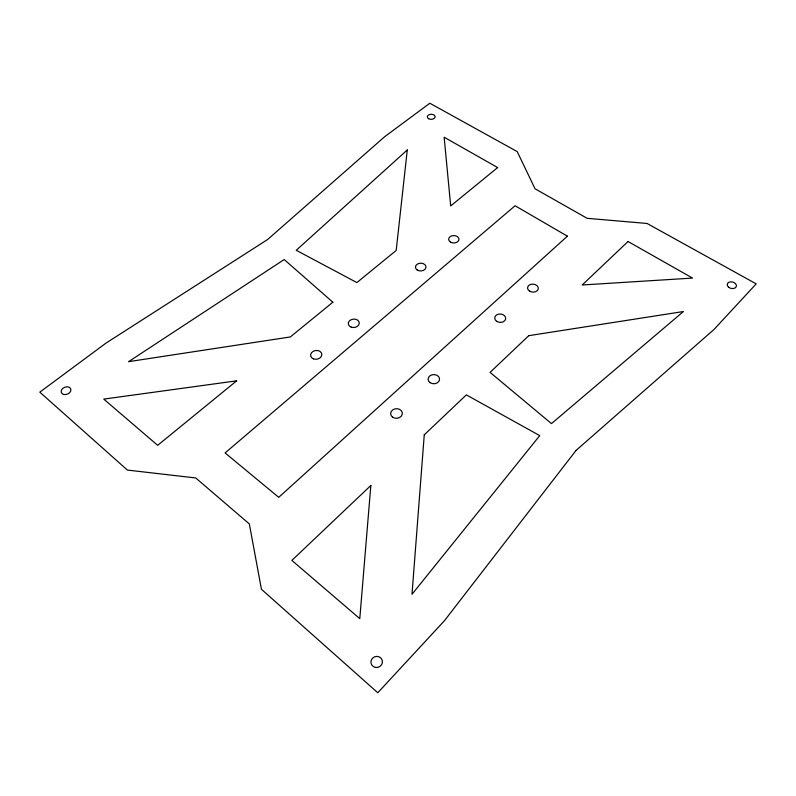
<?xml version="1.0" encoding="UTF-8"?>
<svg xmlns="http://www.w3.org/2000/svg" width="796" height="796" viewBox="0 0 796 796"><rect width="100%" height="100%" fill="white"/><g stroke="black" fill="none" stroke-linecap="round" stroke-linejoin="round"><path stroke-width="1.19" d="M424.258 434.815L412 594.284L539.738 435.621L466.356 394.886L424.258 434.815M370.837 485.49L359.782 618.641L291.863 560.404L370.837 485.49M407.283 149.966L396.189 250.461L356.887 282.58L296.241 250.282L407.283 149.966M576.065 450.417L444.347 620.83L377.782 692.759L261.436 589.269L249.337 523.927L195.726 477.958L127.4 470.068L39.8 392.149L105.968 343.136L267.685 239.467L384.647 136.723L429.84 103.241L517.201 151.598L535.031 188.761L587.14 218.313L647.058 223.467L756.2 283.874L714.022 329.445L576.065 450.417M528.773 335.673L490.077 372.379L551.469 423.601L683.406 311.535L528.773 335.673M628.044 241.506L582.204 284.988L692.54 278.083L628.044 241.506M567.399 236.173L278.729 497.331L225.099 452.934L515.092 205.756L567.399 236.173M236.621 380.836L157.678 445.332L103.759 399.104L236.621 380.836M332.857 302.211L290.341 336.947L128.554 361.673L284.202 259.536L332.857 302.211M497.659 167.568L450.695 205.935L444.148 137.22L497.659 167.568M728.489 287.107A4.676 3.283 13.6 0 0 736.25 286.669A4.676 3.283 13.6 0 0 730.728 281.844A4.676 3.283 13.6 0 0 728.489 287.107M375.394 667.416A5.801 5.552 -18.8 0 0 382.189 660.153A5.801 5.552 -18.8 0 0 372.438 658.272A5.801 5.552 -18.8 0 0 375.394 667.416M64.138 394.517A5.025 3.672 -21.3 0 0 70.884 389.433A5.025 3.672 -21.3 0 0 63.113 388.169A5.025 3.672 -21.3 0 0 64.138 394.517M428.676 118.733A3.9 2.527 -0.8 0 0 435.054 117.261A3.9 2.527 -0.8 0 0 429.969 114.425A3.9 2.527 -0.8 0 0 428.676 118.733M496.764 321.375A5.502 4.199 3.6 0 0 505.649 318.977A5.502 4.199 3.6 0 0 498.216 314.231A5.502 4.199 3.6 0 0 496.764 321.375M392.567 417.134A5.871 4.816 -3.2 0 0 402.229 414.408A5.871 4.816 -3.2 0 0 394.707 408.945A5.871 4.816 -3.2 0 0 392.567 417.134M313.425 358.847A5.632 4.388 -8.1 0 0 321.833 354.548A5.632 4.388 -8.1 0 0 313.395 351.215A5.632 4.388 -8.1 0 0 313.425 358.847M417.233 270.013A5.264 3.881 -1.2 0 0 425.88 267.784A5.264 3.881 -1.2 0 0 419.034 263.406A5.264 3.881 -1.2 0 0 417.233 270.013M529.638 291.177A5.403 4.01 5 0 0 538.275 288.878A5.403 4.01 5 0 0 530.882 284.341A5.403 4.01 5 0 0 529.638 291.177M450.466 242.084A5.164 3.711 0.5 0 0 458.884 239.954A5.164 3.711 0.5 0 0 452.068 235.765A5.164 3.711 0.5 0 0 450.466 242.084M430.089 382.647A5.731 4.587 -0.2 0 0 439.472 380.04A5.731 4.587 -0.2 0 0 431.969 374.836A5.731 4.587 -0.2 0 0 430.089 382.647M351.155 327.116A5.492 4.209 -5.3 0 0 359.265 322.997A5.492 4.209 -5.3 0 0 350.917 319.823A5.492 4.209 -5.3 0 0 351.155 327.116"/></g></svg>
